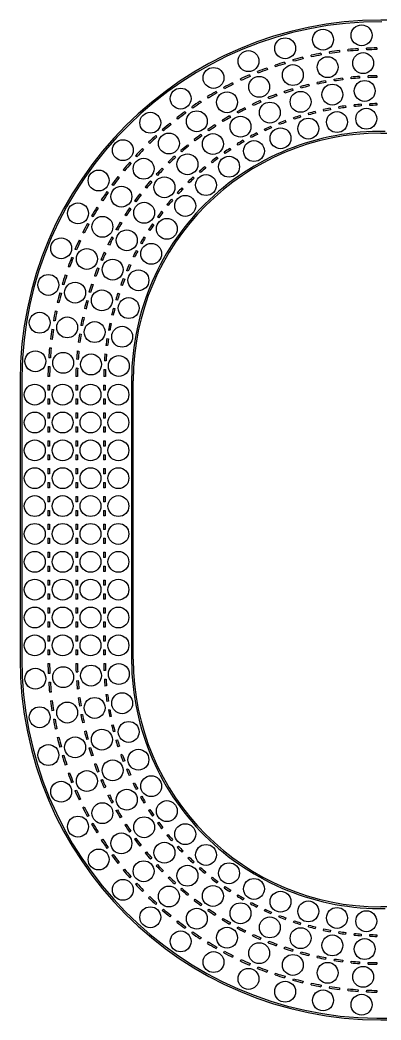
# Model space of a CAD drawing. Header units: inches. Extents: x 3.2 to 39.1, y 3.1 to 39.
# Drawn here: x 3.18 to 16.12, y 3.09 to 38.98 of the extents above; entities that cross this region are included whole.
import ezdxf

# ---------------------------------------------------------------- set-up
doc = ezdxf.new("R2010")
doc.units = ezdxf.units.IN
doc.header["$MEASUREMENT"] = 0

msp = doc.modelspace()

# ---------------------------------------------------------------- linework, layer by layer
at = {"color": 7, "linetype": 'Continuous', "lineweight": 25}
for p, q in [((26.124, 38.981), (16.124, 38.981)), ((13.63, 37.657), (13.616, 37.715)), ((13.97, 37.786), (13.98, 37.727)), ((14.285, 37.778), (14.275, 37.838)), ((14.632, 37.888), (14.639, 37.828)), ((14.947, 37.863), (14.94, 37.923)), ((15.299, 37.953), (15.302, 37.893)), ((15.612, 37.91), (15.609, 37.97)), ((15.969, 37.98), (15.969, 37.92)), ((12.344, 37.305), (12.324, 37.361)), ((12.667, 37.471), (12.684, 37.413)), ((12.982, 37.499), (12.965, 37.556)), ((13.314, 37.646), (13.328, 37.588)), ((11.409, 37.012), (11.432, 36.956)), ((11.718, 37.075), (11.695, 37.13)), ((12.032, 37.259), (12.051, 37.202)), ((15.668, 36.912), (15.665, 36.972)), ((15.969, 36.98), (15.969, 36.92)), ((10.801, 36.73), (10.827, 36.676)), ((11.106, 36.811), (11.08, 36.865)), ((13.537, 36.671), (13.55, 36.613)), ((13.852, 36.682), (13.839, 36.74)), ((14.137, 36.8), (14.147, 36.741)), ((14.453, 36.793), (14.443, 36.852)), ((14.744, 36.894), (14.751, 36.835)), ((15.059, 36.869), (15.052, 36.929)), ((15.355, 36.954), (15.358, 36.895)), ((10.209, 36.415), (10.238, 36.362)), ((10.51, 36.512), (10.481, 36.565)), ((12.362, 36.315), (12.382, 36.258)), ((12.674, 36.361), (12.655, 36.417)), ((12.944, 36.51), (12.961, 36.452)), ((13.259, 36.538), (13.242, 36.595)), ((9.637, 36.067), (9.668, 36.016)), ((9.931, 36.181), (9.899, 36.232)), ((11.54, 35.91), (11.514, 35.964)), ((11.791, 36.088), (11.814, 36.032)), ((12.101, 36.151), (12.078, 36.206)), ((14.856, 35.9), (14.863, 35.841)), ((15.171, 35.875), (15.164, 35.935)), ((15.411, 35.956), (15.415, 35.896)), ((15.724, 35.913), (15.721, 35.973)), ((15.969, 35.98), (15.969, 35.92)), ((9.084, 35.687), (9.119, 35.638)), ((9.372, 35.818), (9.337, 35.867)), ((10.693, 35.54), (10.722, 35.487)), ((10.993, 35.637), (10.964, 35.69)), ((11.235, 35.829), (11.261, 35.775)), ((13.221, 35.549), (13.238, 35.491)), ((13.536, 35.577), (13.519, 35.634)), ((13.759, 35.696), (13.773, 35.638)), ((14.075, 35.707), (14.061, 35.765)), ((14.305, 35.814), (14.315, 35.755)), ((14.62, 35.807), (14.61, 35.866)), ((8.554, 35.278), (8.591, 35.231)), ((8.834, 35.424), (8.796, 35.471)), ((10.169, 35.22), (10.201, 35.169)), ((10.463, 35.334), (10.431, 35.385)), ((12.484, 35.227), (12.461, 35.282)), ((12.692, 35.371), (12.712, 35.314)), ((13.005, 35.417), (12.985, 35.473)), ((8.048, 34.839), (8.088, 34.794)), ((8.319, 35), (8.279, 35.045)), ((9.663, 34.872), (9.698, 34.823)), ((9.95, 35.002), (9.916, 35.051)), ((11.668, 34.928), (11.695, 34.874)), ((11.974, 35.008), (11.948, 35.063)), ((12.174, 35.164), (12.197, 35.108)), ((16.124, 34.921), (26.124, 34.921)), ((7.828, 34.549), (7.786, 34.591)), ((9.178, 34.496), (9.215, 34.449)), ((9.457, 34.642), (9.42, 34.689)), ((10.995, 34.487), (10.963, 34.538)), ((11.177, 34.664), (11.206, 34.612)), ((11.477, 34.762), (11.448, 34.814)), ((7.364, 34.07), (7.319, 34.11)), ((7.567, 34.372), (7.609, 34.329)), ((8.985, 34.255), (8.945, 34.299)), ((10.529, 34.187), (10.494, 34.235)), ((10.701, 34.373), (10.733, 34.322)), ((7.113, 33.879), (7.157, 33.839)), ((8.535, 33.841), (8.493, 33.884)), ((8.714, 34.093), (8.754, 34.048)), ((10.081, 33.86), (10.043, 33.907)), ((10.242, 34.056), (10.276, 34.007)), ((6.927, 33.566), (6.88, 33.604)), ((8.11, 33.404), (8.065, 33.444)), ((8.274, 33.665), (8.316, 33.622)), ((9.652, 33.509), (9.612, 33.554)), ((9.801, 33.714), (9.839, 33.667)), ((6.519, 33.039), (6.47, 33.074)), ((6.687, 33.361), (6.734, 33.324)), ((7.858, 33.213), (7.903, 33.173)), ((9.243, 33.134), (9.2, 33.177)), ((9.38, 33.347), (9.42, 33.302)), ((6.291, 32.821), (6.34, 32.786)), ((7.469, 32.738), (7.516, 32.7)), ((7.709, 32.943), (7.662, 32.98)), ((8.855, 32.737), (8.811, 32.777)), ((8.981, 32.958), (9.023, 32.915)), ((6.142, 32.489), (6.091, 32.521)), ((7.335, 32.46), (7.286, 32.495)), ((8.491, 32.319), (8.444, 32.357)), ((8.604, 32.546), (8.649, 32.506)), ((5.795, 31.919), (5.743, 31.948)), ((5.926, 32.259), (5.977, 32.227)), ((6.988, 31.957), (6.938, 31.989)), ((7.107, 32.242), (7.156, 32.207)), ((8.251, 32.114), (8.298, 32.077)), ((5.593, 31.677), (5.645, 31.648)), ((6.773, 31.727), (6.823, 31.695)), ((7.922, 31.663), (7.971, 31.629)), ((8.151, 31.881), (8.102, 31.916)), ((5.482, 31.331), (5.428, 31.357)), ((6.671, 31.436), (6.618, 31.465)), ((7.835, 31.425), (7.784, 31.457)), ((5.293, 31.078), (5.347, 31.052)), ((6.383, 30.897), (6.329, 30.923)), ((6.468, 31.193), (6.521, 31.164)), ((7.546, 30.952), (7.493, 30.981)), ((7.619, 31.195), (7.67, 31.163)), ((5.201, 30.726), (5.146, 30.749)), ((6.194, 30.644), (6.248, 30.618)), ((7.344, 30.71), (7.396, 30.681)), ((5.027, 30.463), (5.083, 30.44)), ((6.125, 30.343), (6.07, 30.366)), ((7.095, 30.21), (7.149, 30.184)), ((7.284, 30.463), (7.23, 30.489)), ((4.796, 29.833), (4.853, 29.814)), ((4.955, 30.106), (4.899, 30.126)), ((5.899, 29.776), (5.843, 29.796)), ((5.951, 30.08), (6.007, 30.057)), ((7.049, 29.961), (6.994, 29.984)), ((4.745, 29.474), (4.687, 29.49)), ((5.74, 29.503), (5.797, 29.483)), ((6.843, 29.446), (6.787, 29.465)), ((6.875, 29.697), (6.931, 29.674)), ((4.601, 29.192), (4.659, 29.176)), ((5.706, 29.197), (5.648, 29.213)), ((6.684, 29.173), (6.741, 29.153)), ((4.57, 28.83), (4.511, 28.844)), ((5.562, 28.915), (5.62, 28.899)), ((6.667, 28.92), (6.609, 28.937)), ((4.442, 28.541), (4.501, 28.528)), ((5.545, 28.608), (5.486, 28.621)), ((6.52, 28.385), (6.461, 28.398)), ((6.523, 28.639), (6.581, 28.622)), ((4.431, 28.178), (4.372, 28.188)), ((5.417, 28.01), (5.358, 28.02)), ((5.417, 28.319), (5.476, 28.305)), ((6.392, 28.096), (6.451, 28.083)), ((4.32, 27.882), (4.379, 27.872)), ((5.306, 27.715), (5.365, 27.705)), ((6.403, 27.843), (6.344, 27.853)), ((4.329, 27.519), (4.27, 27.526)), ((5.323, 27.407), (5.264, 27.414)), ((6.317, 27.295), (6.257, 27.302)), ((6.292, 27.547), (6.351, 27.537)), ((4.235, 27.218), (4.295, 27.211)), ((5.229, 27.106), (5.288, 27.099)), ((6.223, 26.994), (6.282, 26.987)), ((4.265, 26.855), (4.205, 26.859)), ((5.263, 26.799), (5.203, 26.803)), ((6.262, 26.743), (6.202, 26.747)), ((4.187, 26.549), (4.247, 26.546)), ((5.186, 26.493), (5.246, 26.49)), ((6.184, 26.437), (6.244, 26.434)), ((3.176, 26.034), (3.176, 16.034)), ((3.237, 26.189), (3.236, 26.189)), ((3.236, 26.189), (3.236, 16.064)), ((4.176, 25.879), (4.236, 25.879)), ((4.176, 25.879), (4.176, 25.689)), ((4.237, 26.189), (4.177, 26.189)), ((4.236, 25.879), (4.236, 25.689)), ((5.176, 25.879), (5.236, 25.879)), ((5.176, 25.879), (5.176, 25.689)), ((5.237, 26.189), (5.177, 26.189)), ((5.236, 25.879), (5.236, 25.689)), ((6.176, 25.879), (6.236, 25.879)), ((6.176, 25.879), (6.176, 25.689)), ((6.237, 26.189), (6.177, 26.189)), ((6.236, 25.879), (6.236, 25.689)), ((7.176, 25.879), (7.176, 16.189)), ((7.176, 25.879), (7.178, 25.879)), ((7.236, 16.034), (7.236, 26.034)), ((4.236, 25.689), (4.176, 25.689)), ((5.236, 25.689), (5.176, 25.689)), ((6.236, 25.689), (6.176, 25.689)), ((4.176, 25.379), (4.176, 25.189)), ((4.176, 25.379), (4.236, 25.379)), ((4.236, 25.189), (4.176, 25.189)), ((4.236, 25.379), (4.236, 25.189)), ((5.176, 25.379), (5.176, 25.189)), ((5.176, 25.379), (5.236, 25.379)), ((5.236, 25.189), (5.176, 25.189)), ((5.236, 25.379), (5.236, 25.189)), ((6.176, 25.379), (6.176, 25.189)), ((6.176, 25.379), (6.236, 25.379)), ((6.236, 25.189), (6.176, 25.189)), ((6.236, 25.379), (6.236, 25.189)), ((4.176, 24.879), (4.236, 24.879)), ((4.176, 24.879), (4.176, 24.689)), ((4.236, 24.879), (4.236, 24.689)), ((5.176, 24.879), (5.236, 24.879)), ((5.176, 24.879), (5.176, 24.689)), ((5.236, 24.879), (5.236, 24.689)), ((6.176, 24.879), (6.236, 24.879)), ((6.176, 24.879), (6.176, 24.689)), ((6.236, 24.879), (6.236, 24.689)), ((4.236, 24.689), (4.176, 24.689)), ((5.236, 24.689), (5.176, 24.689)), ((6.236, 24.689), (6.176, 24.689)), ((4.176, 24.379), (4.236, 24.379)), ((4.176, 24.379), (4.176, 24.189)), ((4.236, 24.189), (4.176, 24.189)), ((4.236, 24.379), (4.236, 24.189)), ((5.176, 24.379), (5.176, 24.189)), ((5.176, 24.379), (5.236, 24.379)), ((5.236, 24.189), (5.176, 24.189)), ((5.236, 24.379), (5.236, 24.189)), ((6.176, 24.379), (6.176, 24.189)), ((6.176, 24.379), (6.236, 24.379)), ((6.236, 24.189), (6.176, 24.189)), ((6.236, 24.379), (6.236, 24.189)), ((4.176, 23.879), (4.236, 23.879)), ((4.176, 23.879), (4.176, 23.689)), ((4.236, 23.879), (4.236, 23.689)), ((5.176, 23.879), (5.236, 23.879)), ((5.176, 23.879), (5.176, 23.689)), ((5.236, 23.879), (5.236, 23.689)), ((6.176, 23.879), (6.176, 23.689)), ((6.176, 23.879), (6.236, 23.879)), ((6.236, 23.879), (6.236, 23.689)), ((4.236, 23.689), (4.176, 23.689)), ((4.176, 23.379), (4.236, 23.379)), ((4.176, 23.379), (4.176, 23.189)), ((4.236, 23.379), (4.236, 23.189)), ((5.236, 23.689), (5.176, 23.689)), ((5.176, 23.379), (5.176, 23.189)), ((5.176, 23.379), (5.236, 23.379)), ((5.236, 23.379), (5.236, 23.189)), ((6.236, 23.689), (6.176, 23.689)), ((6.176, 23.379), (6.176, 23.189)), ((6.176, 23.379), (6.236, 23.379)), ((6.236, 23.379), (6.236, 23.189)), ((4.236, 23.189), (4.176, 23.189)), ((5.236, 23.189), (5.176, 23.189)), ((6.236, 23.189), (6.176, 23.189)), ((4.176, 22.879), (4.236, 22.879)), ((4.176, 22.879), (4.176, 22.689)), ((4.236, 22.689), (4.176, 22.689)), ((4.236, 22.879), (4.236, 22.689)), ((5.176, 22.879), (5.236, 22.879)), ((5.176, 22.879), (5.176, 22.689)), ((5.236, 22.689), (5.176, 22.689)), ((5.236, 22.879), (5.236, 22.689)), ((6.176, 22.879), (6.236, 22.879)), ((6.176, 22.879), (6.176, 22.689)), ((6.236, 22.689), (6.176, 22.689)), ((6.236, 22.879), (6.236, 22.689)), ((4.176, 22.379), (4.236, 22.379)), ((4.176, 22.379), (4.176, 22.189)), ((4.236, 22.379), (4.236, 22.189)), ((5.176, 22.379), (5.236, 22.379)), ((5.176, 22.379), (5.176, 22.189)), ((5.236, 22.379), (5.236, 22.189)), ((6.176, 22.379), (6.176, 22.189)), ((6.176, 22.379), (6.236, 22.379)), ((6.236, 22.379), (6.236, 22.189)), ((4.236, 22.189), (4.176, 22.189)), ((5.236, 22.189), (5.176, 22.189)), ((6.236, 22.189), (6.176, 22.189)), ((4.176, 21.879), (4.236, 21.879)), ((4.176, 21.879), (4.176, 21.689)), ((4.236, 21.689), (4.176, 21.689)), ((4.236, 21.879), (4.236, 21.689)), ((5.176, 21.879), (5.236, 21.879)), ((5.176, 21.879), (5.176, 21.689)), ((5.236, 21.689), (5.176, 21.689)), ((5.236, 21.879), (5.236, 21.689)), ((6.176, 21.879), (6.236, 21.879)), ((6.176, 21.879), (6.176, 21.689)), ((6.236, 21.689), (6.176, 21.689)), ((6.236, 21.879), (6.236, 21.689)), ((4.176, 21.379), (4.236, 21.379)), ((4.176, 21.379), (4.176, 21.189)), ((4.236, 21.189), (4.176, 21.189)), ((4.236, 21.379), (4.236, 21.189)), ((5.176, 21.379), (5.176, 21.189)), ((5.176, 21.379), (5.236, 21.379)), ((5.236, 21.189), (5.176, 21.189)), ((5.236, 21.379), (5.236, 21.189)), ((6.176, 21.379), (6.176, 21.189)), ((6.176, 21.379), (6.236, 21.379)), ((6.236, 21.189), (6.176, 21.189)), ((6.236, 21.379), (6.236, 21.189)), ((4.176, 20.879), (4.236, 20.879)), ((4.176, 20.879), (4.176, 20.689)), ((4.236, 20.879), (4.236, 20.689)), ((5.176, 20.879), (5.236, 20.879)), ((5.176, 20.879), (5.176, 20.689)), ((5.236, 20.879), (5.236, 20.689)), ((6.176, 20.879), (6.236, 20.879)), ((6.176, 20.879), (6.176, 20.689)), ((6.236, 20.879), (6.236, 20.689)), ((4.236, 20.689), (4.176, 20.689)), ((5.236, 20.689), (5.176, 20.689)), ((6.236, 20.689), (6.176, 20.689)), ((4.176, 20.379), (4.176, 20.189)), ((4.176, 20.379), (4.236, 20.379)), ((4.236, 20.189), (4.176, 20.189)), ((4.236, 20.379), (4.236, 20.189)), ((5.176, 20.379), (5.176, 20.189)), ((5.176, 20.379), (5.236, 20.379)), ((5.236, 20.189), (5.176, 20.189)), ((5.236, 20.379), (5.236, 20.189)), ((6.176, 20.379), (6.236, 20.379)), ((6.176, 20.379), (6.176, 20.189)), ((6.236, 20.189), (6.176, 20.189)), ((6.236, 20.379), (6.236, 20.189)), ((4.176, 19.879), (4.176, 19.689)), ((4.176, 19.879), (4.236, 19.879)), ((4.236, 19.879), (4.236, 19.689)), ((5.176, 19.879), (5.236, 19.879)), ((5.176, 19.879), (5.176, 19.689)), ((5.236, 19.879), (5.236, 19.689)), ((6.176, 19.879), (6.176, 19.689)), ((6.176, 19.879), (6.236, 19.879)), ((6.236, 19.879), (6.236, 19.689)), ((4.236, 19.689), (4.176, 19.689)), ((5.236, 19.689), (5.176, 19.689)), ((6.236, 19.689), (6.176, 19.689)), ((4.176, 19.379), (4.236, 19.379)), ((4.176, 19.379), (4.176, 19.189)), ((4.236, 19.189), (4.176, 19.189)), ((4.236, 19.379), (4.236, 19.189)), ((5.176, 19.379), (5.176, 19.189)), ((5.176, 19.379), (5.236, 19.379)), ((5.236, 19.189), (5.176, 19.189)), ((5.236, 19.379), (5.236, 19.189)), ((6.176, 19.379), (6.176, 19.189)), ((6.176, 19.379), (6.236, 19.379)), ((6.236, 19.189), (6.176, 19.189)), ((6.236, 19.379), (6.236, 19.189)), ((4.176, 18.879), (4.236, 18.879)), ((4.176, 18.879), (4.176, 18.689)), ((4.236, 18.689), (4.176, 18.689)), ((4.236, 18.879), (4.236, 18.689)), ((5.176, 18.879), (5.236, 18.879)), ((5.176, 18.879), (5.176, 18.689)), ((5.236, 18.689), (5.176, 18.689)), ((5.236, 18.879), (5.236, 18.689)), ((6.176, 18.879), (6.236, 18.879)), ((6.176, 18.879), (6.176, 18.689)), ((6.236, 18.689), (6.176, 18.689)), ((6.236, 18.879), (6.236, 18.689)), ((4.176, 18.379), (4.176, 18.189)), ((4.176, 18.379), (4.236, 18.379)), ((4.236, 18.379), (4.236, 18.189)), ((5.176, 18.379), (5.176, 18.189)), ((5.176, 18.379), (5.236, 18.379)), ((5.236, 18.379), (5.236, 18.189)), ((6.176, 18.379), (6.176, 18.189)), ((6.176, 18.379), (6.236, 18.379)), ((6.236, 18.379), (6.236, 18.189)), ((4.236, 18.189), (4.176, 18.189)), ((5.236, 18.189), (5.176, 18.189)), ((6.236, 18.189), (6.176, 18.189)), ((4.176, 17.879), (4.176, 17.689)), ((4.176, 17.879), (4.236, 17.879)), ((4.236, 17.689), (4.176, 17.689)), ((4.236, 17.879), (4.236, 17.689)), ((5.176, 17.879), (5.236, 17.879)), ((5.176, 17.879), (5.176, 17.689)), ((5.236, 17.689), (5.176, 17.689)), ((5.236, 17.879), (5.236, 17.689)), ((6.176, 17.879), (6.176, 17.689)), ((6.176, 17.879), (6.236, 17.879)), ((6.236, 17.689), (6.176, 17.689)), ((6.236, 17.879), (6.236, 17.689)), ((4.176, 17.379), (4.176, 17.189)), ((4.176, 17.379), (4.236, 17.379)), ((4.236, 17.379), (4.236, 17.189)), ((5.176, 17.379), (5.176, 17.189)), ((5.176, 17.379), (5.236, 17.379)), ((5.236, 17.379), (5.236, 17.189)), ((6.176, 17.379), (6.176, 17.189)), ((6.176, 17.379), (6.236, 17.379)), ((6.236, 17.379), (6.236, 17.189)), ((4.236, 17.189), (4.176, 17.189)), ((4.176, 16.879), (4.236, 16.879)), ((4.176, 16.879), (4.176, 16.689)), ((4.236, 16.879), (4.236, 16.689)), ((5.236, 17.189), (5.176, 17.189)), ((5.176, 16.879), (5.236, 16.879)), ((5.176, 16.879), (5.176, 16.689)), ((5.236, 16.879), (5.236, 16.689)), ((6.236, 17.189), (6.176, 17.189)), ((6.176, 16.879), (6.236, 16.879)), ((6.176, 16.879), (6.176, 16.689)), ((6.236, 16.879), (6.236, 16.689)), ((4.236, 16.689), (4.176, 16.689)), ((5.236, 16.689), (5.176, 16.689)), ((6.236, 16.689), (6.176, 16.689)), ((4.176, 16.379), (4.236, 16.379)), ((4.176, 16.379), (4.176, 16.189)), ((4.236, 16.189), (4.176, 16.189)), ((4.236, 16.379), (4.236, 16.189)), ((5.176, 16.379), (5.236, 16.379)), ((5.176, 16.379), (5.176, 16.189)), ((5.236, 16.189), (5.176, 16.189)), ((5.236, 16.379), (5.236, 16.189)), ((6.176, 16.379), (6.236, 16.379)), ((6.176, 16.379), (6.176, 16.189)), ((6.236, 16.189), (6.176, 16.189)), ((6.236, 16.379), (6.236, 16.189)), ((7.178, 16.189), (7.176, 16.189)), ((3.236, 16.064), (3.236, 16.064)), ((4.177, 15.879), (4.237, 15.879)), ((5.177, 15.879), (5.237, 15.879)), ((6.177, 15.879), (6.237, 15.879)), ((4.247, 15.522), (4.187, 15.519)), ((5.246, 15.578), (5.186, 15.575)), ((6.244, 15.635), (6.184, 15.631)), ((4.205, 15.21), (4.265, 15.213)), ((5.203, 15.266), (5.263, 15.269)), ((6.202, 15.322), (6.262, 15.325)), ((6.282, 15.081), (6.223, 15.075)), ((4.295, 14.857), (4.235, 14.851)), ((5.288, 14.969), (5.229, 14.963)), ((6.257, 14.766), (6.317, 14.773)), ((4.27, 14.543), (4.329, 14.549)), ((5.264, 14.655), (5.323, 14.661)), ((5.365, 14.363), (5.306, 14.353)), ((6.351, 14.531), (6.292, 14.521)), ((4.379, 14.196), (4.32, 14.186)), ((5.358, 14.048), (5.417, 14.058)), ((6.344, 14.215), (6.403, 14.225)), ((4.372, 13.88), (4.431, 13.89)), ((5.476, 13.763), (5.417, 13.749)), ((6.451, 13.985), (6.392, 13.972)), ((6.461, 13.67), (6.52, 13.683)), ((4.501, 13.54), (4.442, 13.527)), ((5.486, 13.447), (5.545, 13.461)), ((6.581, 13.446), (6.523, 13.43)), ((4.511, 13.225), (4.57, 13.238)), ((5.62, 13.169), (5.562, 13.153)), ((6.609, 13.132), (6.667, 13.148)), ((4.659, 12.892), (4.601, 12.876)), ((4.687, 12.578), (4.745, 12.595)), ((5.648, 12.855), (5.706, 12.871)), ((5.797, 12.585), (5.74, 12.565)), ((6.741, 12.915), (6.684, 12.895)), ((6.787, 12.603), (6.843, 12.623)), ((4.853, 12.255), (4.796, 12.235)), ((5.843, 12.272), (5.899, 12.292)), ((6.931, 12.394), (6.875, 12.371)), ((4.899, 11.942), (4.955, 11.962)), ((6.007, 12.011), (5.951, 11.988)), ((6.994, 12.085), (7.049, 12.108)), ((7.149, 11.884), (7.095, 11.858)), ((5.083, 11.629), (5.027, 11.606)), ((6.07, 11.702), (6.125, 11.725)), ((7.23, 11.579), (7.284, 11.605)), ((5.146, 11.319), (5.201, 11.342)), ((6.248, 11.45), (6.194, 11.424)), ((6.329, 11.145), (6.383, 11.171)), ((7.396, 11.388), (7.344, 11.359)), ((5.347, 11.016), (5.293, 10.99)), ((6.521, 10.904), (6.468, 10.875)), ((7.493, 11.087), (7.546, 11.116)), ((7.67, 10.906), (7.619, 10.874)), ((5.428, 10.711), (5.482, 10.737)), ((5.645, 10.42), (5.593, 10.391)), ((6.618, 10.604), (6.671, 10.633)), ((7.784, 10.611), (7.835, 10.643)), ((7.971, 10.44), (7.922, 10.405)), ((5.743, 10.12), (5.795, 10.149)), ((6.823, 10.374), (6.773, 10.342)), ((6.938, 10.079), (6.988, 10.111)), ((8.102, 10.152), (8.151, 10.187)), ((5.977, 9.841), (5.926, 9.81)), ((7.156, 9.861), (7.107, 9.826)), ((8.298, 9.991), (8.251, 9.954)), ((8.444, 9.712), (8.491, 9.749)), ((6.091, 9.547), (6.142, 9.579)), ((7.286, 9.573), (7.335, 9.608)), ((7.516, 9.368), (7.469, 9.33)), ((8.649, 9.562), (8.604, 9.522)), ((6.34, 9.282), (6.291, 9.248)), ((6.47, 8.995), (6.519, 9.029)), ((7.662, 9.088), (7.709, 9.125)), ((8.811, 9.291), (8.855, 9.331)), ((9.023, 9.153), (8.981, 9.111)), ((6.734, 8.744), (6.687, 8.707)), ((7.903, 8.896), (7.858, 8.856)), ((8.065, 8.625), (8.11, 8.665)), ((9.2, 8.892), (9.243, 8.934)), ((9.42, 8.766), (9.38, 8.721)), ((6.88, 8.465), (6.927, 8.502)), ((8.316, 8.446), (8.274, 8.404)), ((9.612, 8.515), (9.652, 8.559)), ((9.839, 8.401), (9.801, 8.355)), ((7.157, 8.229), (7.113, 8.189)), ((7.319, 7.958), (7.364, 7.998)), ((8.493, 8.184), (8.535, 8.227)), ((8.754, 8.02), (8.714, 7.975)), ((10.043, 8.161), (10.081, 8.208)), ((10.276, 8.061), (10.242, 8.012)), ((7.609, 7.739), (7.567, 7.696)), ((8.945, 7.769), (8.985, 7.814)), ((9.215, 7.62), (9.178, 7.573)), ((10.494, 7.833), (10.529, 7.882)), ((10.733, 7.746), (10.701, 7.695)), ((10.963, 7.53), (10.995, 7.581)), ((7.786, 7.477), (7.828, 7.52)), ((8.088, 7.274), (8.048, 7.23)), ((9.42, 7.379), (9.457, 7.426)), ((9.698, 7.245), (9.663, 7.196)), ((11.206, 7.457), (11.177, 7.404)), ((11.448, 7.254), (11.477, 7.307)), ((11.695, 7.194), (11.668, 7.14)), ((8.279, 7.023), (8.319, 7.068)), ((8.591, 6.838), (8.554, 6.791)), ((9.916, 7.017), (9.95, 7.066)), ((10.201, 6.899), (10.169, 6.848)), ((11.948, 7.006), (11.974, 7.06)), ((12.197, 6.96), (12.174, 6.904)), ((12.461, 6.786), (12.484, 6.841)), ((26.124, 7.147), (16.124, 7.147)), ((8.796, 6.597), (8.834, 6.644)), ((10.431, 6.683), (10.463, 6.734)), ((10.722, 6.581), (10.693, 6.529)), ((12.712, 6.754), (12.692, 6.697)), ((12.985, 6.595), (13.005, 6.652)), ((13.238, 6.577), (13.221, 6.52)), ((13.519, 6.434), (13.536, 6.491)), ((9.119, 6.43), (9.084, 6.381)), ((9.337, 6.201), (9.372, 6.25)), ((10.964, 6.379), (10.993, 6.431)), ((11.261, 6.293), (11.235, 6.239)), ((11.514, 6.105), (11.54, 6.159)), ((13.773, 6.43), (13.759, 6.372)), ((14.061, 6.303), (14.075, 6.361)), ((14.315, 6.314), (14.305, 6.254)), ((14.61, 6.203), (14.62, 6.262)), ((14.863, 6.227), (14.856, 6.168)), ((15.164, 6.133), (15.171, 6.193)), ((15.415, 6.172), (15.411, 6.112)), ((15.721, 6.095), (15.724, 6.155)), ((15.969, 6.148), (15.969, 6.088)), ((9.668, 6.052), (9.637, 6.001)), ((9.899, 5.836), (9.931, 5.887)), ((11.814, 6.036), (11.791, 5.98)), ((12.078, 5.862), (12.101, 5.917)), ((12.382, 5.81), (12.362, 5.753)), ((10.238, 5.706), (10.209, 5.653)), ((10.481, 5.503), (10.51, 5.556)), ((10.827, 5.392), (10.801, 5.338)), ((12.655, 5.651), (12.674, 5.708)), ((12.961, 5.616), (12.944, 5.559)), ((13.242, 5.473), (13.259, 5.53)), ((13.55, 5.455), (13.537, 5.397)), ((13.839, 5.328), (13.852, 5.386)), ((11.08, 5.204), (11.106, 5.258)), ((11.432, 5.112), (11.409, 5.056)), ((14.147, 5.328), (14.137, 5.268)), ((14.443, 5.217), (14.453, 5.276)), ((14.751, 5.234), (14.744, 5.174)), ((15.052, 5.139), (15.059, 5.199)), ((15.358, 5.174), (15.355, 5.114)), ((15.665, 5.096), (15.668, 5.156)), ((15.969, 5.148), (15.969, 5.088)), ((11.695, 4.938), (11.718, 4.993)), ((12.051, 4.866), (12.032, 4.809)), ((12.324, 4.707), (12.344, 4.764)), ((12.684, 4.655), (12.667, 4.598)), ((12.965, 4.512), (12.982, 4.569)), ((13.328, 4.48), (13.314, 4.422)), ((13.616, 4.353), (13.63, 4.411)), ((13.98, 4.342), (13.97, 4.283)), ((14.275, 4.231), (14.285, 4.29)), ((14.639, 4.24), (14.632, 4.18)), ((14.94, 4.146), (14.947, 4.205)), ((15.302, 4.175), (15.299, 4.115)), ((15.609, 4.098), (15.612, 4.158)), ((15.969, 4.148), (15.969, 4.088)), ((15.969, 3.148), (15.969, 3.147)), ((15.969, 3.147), (26.094, 3.147)), ((16.124, 3.087), (26.124, 3.087))]:
    msp.add_line(p, q, dxfattribs=at)
for centre in [(15.427, 38.432), (14.044, 38.276), (12.686, 37.966), (11.372, 37.506), (15.483, 37.434), (12.963, 37.005), (14.211, 37.29), (10.117, 36.902), (11.754, 36.582), (14.379, 36.304), (15.539, 36.435), (8.938, 36.161), (10.601, 36.027), (13.24, 36.044), (12.137, 35.658), (7.849, 35.293), (9.517, 35.346), (14.546, 35.318), (15.596, 35.437), (11.085, 35.152), (13.517, 35.083), (8.516, 34.547), (10.095, 34.53), (12.52, 34.735), (6.865, 34.308), (11.568, 34.276), (9.182, 33.802), (7.61, 33.642), (10.674, 33.715), (5.996, 33.22), (9.848, 33.056), (8.356, 32.976), (6.812, 32.641), (9.102, 32.309), (5.256, 32.041), (7.628, 32.062), (6.131, 31.557), (8.443, 31.484), (7.006, 31.073), (4.651, 30.786), (7.881, 30.589), (5.575, 30.403), (6.499, 30.021), (4.192, 29.472), (7.423, 29.638), (5.152, 29.195), (6.113, 28.918), (7.074, 28.641), (3.882, 28.114), (4.868, 27.947), (5.853, 27.779), (6.839, 27.612), (3.726, 26.73), (4.724, 26.674), (5.723, 26.618), (6.721, 26.562), (3.706, 25.534), (4.706, 25.534), (5.706, 25.534), (6.706, 25.534), (3.706, 24.534), (4.706, 24.534), (5.706, 24.534), (6.706, 24.534), (3.706, 23.534), (4.706, 23.534), (5.706, 23.534), (6.706, 23.534), (3.706, 22.534), (4.706, 22.534), (5.706, 22.534), (6.706, 22.534), (3.706, 21.534), (4.706, 21.534), (5.706, 21.534), (6.706, 21.534), (3.706, 20.534), (4.706, 20.534), (5.706, 20.534), (6.706, 20.534), (3.706, 19.534), (4.706, 19.534), (5.706, 19.534), (6.706, 19.534), (3.706, 18.534), (4.706, 18.534), (5.706, 18.534), (6.706, 18.534), (3.706, 17.534), (4.706, 17.534), (5.706, 17.534), (6.706, 17.534), (3.706, 16.534), (4.706, 16.534), (5.706, 16.534), (6.706, 16.534), (5.723, 15.45), (6.721, 15.506), (3.726, 15.338), (4.724, 15.394), (6.839, 14.457), (4.868, 14.122), (5.853, 14.289), (3.882, 13.954), (7.074, 13.427), (6.113, 13.15), (4.192, 12.597), (5.152, 12.873), (7.423, 12.43), (6.499, 12.048), (5.575, 11.665), (7.881, 11.479), (4.651, 11.282), (7.006, 10.995), (6.131, 10.511), (8.443, 10.585), (5.256, 10.028), (7.628, 10.006), (9.102, 9.759), (6.812, 9.427), (8.356, 9.093), (9.848, 9.012), (5.996, 8.849), (7.61, 8.426), (9.182, 8.266), (10.674, 8.354), (6.865, 7.76), (10.095, 7.538), (11.568, 7.792), (8.516, 7.521), (12.52, 7.334), (11.085, 6.917), (13.517, 6.985), (7.849, 6.775), (9.517, 6.723), (14.546, 6.75), (15.596, 6.632), (12.137, 6.41), (8.938, 5.907), (10.601, 6.041), (13.24, 6.024), (14.379, 5.764), (11.754, 5.486), (15.539, 5.633), (10.117, 5.166), (12.963, 5.063), (14.211, 4.778), (11.372, 4.562), (15.483, 4.635), (12.686, 4.102), (14.044, 3.792), (15.427, 3.636)]:
    msp.add_circle(centre, 0.375, dxfattribs=at)
for centre, radius, start, end in [((16.124, 26.034), 12.947, 90, 180), ((16.124, 26.034), 12.887, 89.8666, 179.3109), ((16.124, 26.034), 11.947, 100.3862, 102.1138), ((16.124, 26.034), 11.887, 100.39, 102.11), ((16.124, 26.034), 11.947, 97.1719, 98.8995), ((16.124, 26.034), 11.887, 97.1757, 98.8958), ((16.124, 26.034), 11.947, 93.9576, 95.6852), ((16.124, 26.034), 11.887, 93.9614, 95.6815), ((16.124, 26.034), 11.947, 90.7434, 92.4709), ((16.124, 26.034), 11.887, 90.7471, 92.4672), ((16.124, 26.034), 11.947, 106.8148, 108.5424), ((16.124, 26.034), 11.887, 106.8185, 108.5386), ((16.124, 26.034), 11.947, 103.6005, 105.3281), ((16.124, 26.034), 11.887, 103.6042, 105.3243), ((16.124, 26.034), 11.947, 113.2434, 114.9709), ((16.124, 26.034), 11.947, 110.0291, 111.7566), ((16.124, 26.034), 11.887, 110.0328, 111.7529), ((16.124, 26.034), 10.947, 90.8113, 92.403), ((16.124, 26.034), 11.947, 116.4576, 118.1852), ((16.124, 26.034), 11.887, 116.4614, 118.1815), ((16.124, 26.034), 11.887, 113.2471, 114.9672), ((16.124, 26.034), 10.947, 103.6684, 105.2602), ((16.124, 26.034), 10.887, 103.6729, 105.2557), ((16.124, 26.034), 10.947, 100.4541, 102.0459), ((16.124, 26.034), 10.887, 100.4586, 102.0414), ((16.124, 26.034), 10.947, 97.2398, 98.8316), ((16.124, 26.034), 10.887, 97.2443, 98.8271), ((16.124, 26.034), 10.947, 94.0255, 95.6173), ((16.124, 26.034), 10.887, 94.03, 95.6128), ((16.124, 26.034), 10.887, 90.8157, 92.3986), ((16.124, 26.034), 11.947, 119.6719, 121.3995), ((16.124, 26.034), 11.887, 119.6757, 121.3958), ((16.124, 26.034), 10.947, 110.097, 111.6887), ((16.124, 26.034), 10.887, 110.1014, 111.6843), ((16.124, 26.034), 10.947, 106.8827, 108.4745), ((16.124, 26.034), 10.887, 106.8872, 108.47), ((16.124, 26.034), 11.947, 122.8862, 124.6138), ((16.124, 26.034), 11.887, 122.89, 124.61), ((16.124, 26.034), 10.947, 113.3113, 114.903), ((16.124, 26.034), 10.887, 113.3157, 114.8986), ((16.124, 26.034), 9.947, 97.3214, 98.75), ((16.124, 26.034), 9.947, 94.1071, 95.5358), ((16.124, 26.034), 9.887, 94.1125, 95.5303), ((16.124, 26.034), 9.947, 90.8928, 92.3215), ((16.124, 26.034), 9.887, 90.8982, 92.316), ((16.124, 26.034), 11.947, 126.1005, 127.8281), ((16.124, 26.034), 11.887, 126.1042, 127.8243), ((16.124, 26.034), 10.947, 119.7398, 121.3316), ((16.124, 26.034), 10.947, 116.5255, 118.1173), ((16.124, 26.034), 10.887, 116.53, 118.1128), ((16.124, 26.034), 9.947, 106.9642, 108.3929), ((16.124, 26.034), 9.947, 103.75, 105.1786), ((16.124, 26.034), 9.887, 103.7554, 105.1732), ((16.124, 26.034), 9.947, 100.5357, 101.9643), ((16.124, 26.034), 9.887, 100.5411, 101.9589), ((16.124, 26.034), 9.887, 97.3268, 98.7446), ((16.124, 26.034), 11.947, 129.3148, 131.0424), ((16.124, 26.034), 11.887, 129.3185, 131.0386), ((16.124, 26.034), 10.947, 122.9541, 124.5459), ((16.124, 26.034), 10.887, 119.7443, 121.3271), ((16.124, 26.034), 9.947, 110.1785, 111.6072), ((16.124, 26.034), 9.887, 110.184, 111.6018), ((16.124, 26.034), 9.887, 106.9697, 108.3875), ((16.124, 26.034), 8.947, 89.0074, 180.9926), ((16.124, 26.034), 8.887, 90, 180), ((16.124, 26.034), 11.947, 132.5291, 134.2566), ((16.124, 26.034), 10.947, 126.1684, 127.7602), ((16.124, 26.034), 10.887, 126.1729, 127.7557), ((16.124, 26.034), 10.887, 122.9586, 124.5414), ((16.124, 26.034), 9.947, 116.6071, 118.0358), ((16.124, 26.034), 9.887, 116.6125, 118.0303), ((16.124, 26.034), 9.947, 113.3928, 114.8215), ((16.124, 26.034), 9.887, 113.3982, 114.816), ((16.124, 26.034), 11.887, 132.5328, 134.2529), ((16.124, 26.034), 10.947, 129.3827, 130.9745), ((16.124, 26.034), 9.947, 119.8214, 121.25), ((16.124, 26.034), 9.887, 119.8268, 121.2446), ((16.124, 26.034), 11.947, 135.7434, 137.4709), ((16.124, 26.034), 11.887, 135.7471, 137.4672), ((16.124, 26.034), 10.887, 129.3872, 130.97), ((16.124, 26.034), 9.947, 123.0357, 124.4643), ((16.124, 26.034), 9.887, 123.0411, 124.4589), ((16.124, 26.034), 11.947, 138.9576, 140.6852), ((16.124, 26.034), 11.887, 138.9614, 140.6815), ((16.124, 26.034), 10.947, 132.597, 134.1887), ((16.124, 26.034), 10.887, 132.6014, 134.1843), ((16.124, 26.034), 9.947, 126.25, 127.6786), ((16.124, 26.034), 9.887, 126.2554, 127.6732), ((16.124, 26.034), 10.947, 135.8113, 137.403), ((16.124, 26.034), 10.887, 135.8157, 137.3986), ((16.124, 26.034), 9.947, 129.4642, 130.8929), ((16.124, 26.034), 9.887, 129.4697, 130.8875), ((16.124, 26.034), 11.947, 142.1719, 143.8995), ((16.124, 26.034), 11.887, 142.1757, 143.8958), ((16.124, 26.034), 10.947, 139.0255, 140.6173), ((16.124, 26.034), 10.887, 139.03, 140.6128), ((16.124, 26.034), 9.947, 132.6785, 134.1072), ((16.124, 26.034), 9.887, 132.684, 134.1018), ((16.124, 26.034), 11.947, 145.3862, 147.1138), ((16.124, 26.034), 11.887, 145.39, 147.11), ((16.124, 26.034), 10.947, 142.2398, 143.8316), ((16.124, 26.034), 10.887, 142.2443, 143.8271), ((16.124, 26.034), 9.947, 135.8928, 137.3215), ((16.124, 26.034), 9.887, 135.8982, 137.316), ((16.124, 26.034), 9.947, 139.1071, 140.5358), ((16.124, 26.034), 9.887, 139.1125, 140.5303), ((16.124, 26.034), 11.947, 148.6005, 150.3281), ((16.124, 26.034), 11.887, 148.6042, 150.3243), ((16.124, 26.034), 10.947, 145.4541, 147.0459), ((16.124, 26.034), 10.887, 145.4586, 147.0414), ((16.124, 26.034), 9.947, 142.3214, 143.75), ((16.124, 26.034), 9.887, 142.3268, 143.7446), ((16.124, 26.034), 11.947, 151.8148, 153.5424), ((16.124, 26.034), 11.887, 151.8185, 153.5386), ((16.124, 26.034), 10.947, 148.6684, 150.2602), ((16.124, 26.034), 10.887, 148.6729, 150.2557), ((16.124, 26.034), 9.947, 145.5357, 146.9643), ((16.124, 26.034), 9.887, 145.5411, 146.9589), ((16.124, 26.034), 11.947, 155.0291, 156.7566), ((16.124, 26.034), 11.887, 155.0328, 156.7529), ((16.124, 26.034), 10.947, 151.8827, 153.4745), ((16.124, 26.034), 10.887, 151.8872, 153.47), ((16.124, 26.034), 9.947, 148.75, 150.1786), ((16.124, 26.034), 9.887, 148.7554, 150.1732), ((16.124, 26.034), 10.947, 155.097, 156.6887), ((16.124, 26.034), 10.887, 155.1014, 156.6843), ((16.124, 26.034), 9.947, 151.9642, 153.3929), ((16.124, 26.034), 9.887, 151.9697, 153.3875), ((16.124, 26.034), 11.947, 158.2434, 159.9709), ((16.124, 26.034), 11.887, 158.2471, 159.9672), ((16.124, 26.034), 9.947, 155.1785, 156.6072), ((16.124, 26.034), 9.887, 155.184, 156.6018), ((16.124, 26.034), 11.947, 161.4576, 163.1852), ((16.124, 26.034), 11.887, 161.4614, 163.1815), ((16.124, 26.034), 10.947, 158.3113, 159.903), ((16.124, 26.034), 10.887, 158.3157, 159.8986), ((16.124, 26.034), 10.947, 161.5255, 163.1173), ((16.124, 26.034), 10.887, 161.53, 163.1128), ((16.124, 26.034), 9.947, 158.3928, 159.8215), ((16.124, 26.034), 9.887, 158.3982, 159.816), ((16.124, 26.034), 11.947, 164.6719, 166.3995), ((16.124, 26.034), 11.887, 164.6757, 166.3958), ((16.124, 26.034), 9.947, 161.6071, 163.0358), ((16.124, 26.034), 9.887, 161.6125, 163.0303), ((16.124, 26.034), 10.947, 164.7398, 166.3316), ((16.124, 26.034), 10.887, 164.7443, 166.3271), ((16.124, 26.034), 11.947, 167.8862, 169.6138), ((16.124, 26.034), 11.887, 167.89, 169.61), ((16.124, 26.034), 9.947, 164.8214, 166.25), ((16.124, 26.034), 9.887, 164.8268, 166.2446), ((16.124, 26.034), 10.947, 167.9541, 169.5459), ((16.124, 26.034), 10.887, 167.9586, 169.5414), ((16.124, 26.034), 9.947, 168.0357, 169.4643), ((16.124, 26.034), 9.887, 168.0411, 169.4589), ((16.124, 26.034), 11.947, 171.1005, 172.8281), ((16.124, 26.034), 11.887, 171.1042, 172.8243), ((16.124, 26.034), 10.947, 171.1684, 172.7602), ((16.124, 26.034), 10.887, 171.1729, 172.7557), ((16.124, 26.034), 9.947, 171.25, 172.6786), ((16.124, 26.034), 9.887, 171.2554, 172.6732), ((16.124, 26.034), 11.947, 174.3148, 176.0424), ((16.124, 26.034), 11.887, 174.3185, 176.0386), ((16.124, 26.034), 10.947, 174.3827, 175.9745), ((16.124, 26.034), 10.887, 174.3872, 175.97), ((16.124, 26.034), 9.947, 174.4642, 175.8929), ((16.124, 26.034), 9.887, 174.4697, 175.8875), ((16.124, 26.034), 11.947, 177.5291, 179.2566), ((16.124, 26.034), 11.887, 177.5328, 179.2529), ((16.124, 26.034), 10.947, 177.597, 179.1887), ((16.124, 26.034), 10.887, 177.6014, 179.1843), ((16.124, 26.034), 9.947, 177.6785, 179.1072), ((16.124, 26.034), 9.887, 177.684, 179.1018), ((16.124, 16.034), 8.947, 179.0074, 270.9926), ((16.124, 16.034), 12.947, 180, 270), ((16.124, 16.034), 12.887, 179.8666, 269.3109), ((16.124, 16.034), 11.947, 180.7434, 182.4709), ((16.124, 16.034), 11.887, 180.7471, 182.4672), ((16.124, 16.034), 10.947, 180.8113, 182.403), ((16.124, 16.034), 10.887, 180.8157, 182.3986), ((16.124, 16.034), 9.947, 180.8928, 182.3215), ((16.124, 16.034), 9.887, 180.8982, 182.316), ((16.124, 16.034), 8.887, 180, 270), ((16.124, 16.034), 11.947, 183.9576, 185.6852), ((16.124, 16.034), 11.887, 183.9614, 185.6815), ((16.124, 16.034), 10.947, 184.0255, 185.6173), ((16.124, 16.034), 10.887, 184.03, 185.6128), ((16.124, 16.034), 9.947, 184.1071, 185.5358), ((16.124, 16.034), 9.887, 184.1125, 185.5303), ((16.124, 16.034), 9.947, 187.3214, 188.75), ((16.124, 16.034), 9.887, 187.3268, 188.7446), ((16.124, 16.034), 11.947, 187.1719, 188.8995), ((16.124, 16.034), 11.887, 187.1757, 188.8958), ((16.124, 16.034), 10.947, 187.2398, 188.8316), ((16.124, 16.034), 10.887, 187.2443, 188.8271), ((16.124, 16.034), 10.947, 190.4541, 192.0459), ((16.124, 16.034), 10.887, 190.4586, 192.0414), ((16.124, 16.034), 9.947, 190.5357, 191.9643), ((16.124, 16.034), 9.887, 190.5411, 191.9589), ((16.124, 16.034), 11.947, 190.3862, 192.1138), ((16.124, 16.034), 11.887, 190.39, 192.11), ((16.124, 16.034), 9.947, 193.75, 195.1786), ((16.124, 16.034), 9.887, 193.7554, 195.1732), ((16.124, 16.034), 10.947, 193.6684, 195.2602), ((16.124, 16.034), 10.887, 193.6729, 195.2557), ((16.124, 16.034), 11.947, 193.6005, 195.3281), ((16.124, 16.034), 11.887, 193.6042, 195.3243), ((16.124, 16.034), 9.947, 196.9642, 198.3929), ((16.124, 16.034), 9.887, 196.9697, 198.3875), ((16.124, 16.034), 11.947, 196.8148, 198.5424), ((16.124, 16.034), 11.887, 196.8185, 198.5386), ((16.124, 16.034), 10.947, 196.8827, 198.4745), ((16.124, 16.034), 10.887, 196.8872, 198.47), ((16.124, 16.034), 9.947, 200.1785, 201.6072), ((16.124, 16.034), 9.887, 200.184, 201.6018), ((16.124, 16.034), 10.947, 200.097, 201.6887), ((16.124, 16.034), 10.887, 200.1014, 201.6843), ((16.124, 16.034), 11.947, 200.0291, 201.7566), ((16.124, 16.034), 11.887, 200.0328, 201.7529), ((16.124, 16.034), 9.947, 203.3928, 204.8215), ((16.124, 16.034), 9.887, 203.3982, 204.816), ((16.124, 16.034), 10.947, 203.3113, 204.903), ((16.124, 16.034), 10.887, 203.3157, 204.8986), ((16.124, 16.034), 9.947, 206.6071, 208.0358), ((16.124, 16.034), 9.887, 206.6125, 208.0303), ((16.124, 16.034), 11.947, 203.2434, 204.9709), ((16.124, 16.034), 11.887, 203.2471, 204.9672), ((16.124, 16.034), 10.947, 206.5255, 208.1173), ((16.124, 16.034), 10.887, 206.53, 208.1128), ((16.124, 16.034), 9.947, 209.8214, 211.25), ((16.124, 16.034), 9.887, 209.8268, 211.2446), ((16.124, 16.034), 11.947, 206.4576, 208.1852), ((16.124, 16.034), 11.887, 206.4614, 208.1815), ((16.124, 16.034), 10.947, 209.7398, 211.3316), ((16.124, 16.034), 10.887, 209.7443, 211.3271), ((16.124, 16.034), 9.947, 213.0357, 214.4643), ((16.124, 16.034), 9.887, 213.0411, 214.4589), ((16.124, 16.034), 11.947, 209.6719, 211.3995), ((16.124, 16.034), 11.887, 209.6757, 211.3958), ((16.124, 16.034), 10.947, 212.9541, 214.5459), ((16.124, 16.034), 10.887, 212.9586, 214.5414), ((16.124, 16.034), 9.947, 216.25, 217.6786), ((16.124, 16.034), 9.887, 216.2554, 217.6732), ((16.124, 16.034), 9.947, 219.4642, 220.8929), ((16.124, 16.034), 9.887, 219.4697, 220.8875), ((16.124, 16.034), 11.947, 212.8862, 214.6138), ((16.124, 16.034), 11.887, 212.89, 214.61), ((16.124, 16.034), 10.947, 216.1684, 217.7602), ((16.124, 16.034), 10.887, 216.1729, 217.7557), ((16.124, 16.034), 11.947, 216.1005, 217.8281), ((16.124, 16.034), 11.887, 216.1042, 217.8243), ((16.124, 16.034), 10.947, 219.3827, 220.9745), ((16.124, 16.034), 10.887, 219.3872, 220.97), ((16.124, 16.034), 9.947, 222.6785, 224.1072), ((16.124, 16.034), 9.887, 222.684, 224.1018), ((16.124, 16.034), 10.947, 222.597, 224.1887), ((16.124, 16.034), 10.887, 222.6014, 224.1843), ((16.124, 16.034), 9.947, 225.8928, 227.3215), ((16.124, 16.034), 9.887, 225.8982, 227.316), ((16.124, 16.034), 11.947, 219.3148, 221.0424), ((16.124, 16.034), 11.887, 219.3185, 221.0386), ((16.124, 16.034), 9.947, 229.1071, 230.5358), ((16.124, 16.034), 9.887, 229.1125, 230.5303), ((16.124, 16.034), 11.947, 222.5291, 224.2566), ((16.124, 16.034), 11.887, 222.5328, 224.2529), ((16.124, 16.034), 10.947, 225.8113, 227.403), ((16.124, 16.034), 10.887, 225.8157, 227.3986), ((16.124, 16.034), 9.947, 232.3214, 233.75), ((16.124, 16.034), 9.887, 232.3268, 233.7446), ((16.124, 16.034), 10.947, 229.0255, 230.6173), ((16.124, 16.034), 10.887, 229.03, 230.6128), ((16.124, 16.034), 9.947, 235.5357, 236.9643), ((16.124, 16.034), 9.887, 235.5411, 236.9589), ((16.124, 16.034), 9.887, 238.7554, 240.1732), ((16.124, 16.034), 11.947, 225.7434, 227.4709), ((16.124, 16.034), 11.887, 225.7471, 227.4672), ((16.124, 16.034), 10.947, 232.2398, 233.8316), ((16.124, 16.034), 10.887, 232.2443, 233.8271), ((16.124, 16.034), 9.947, 238.75, 240.1786), ((16.124, 16.034), 9.947, 241.9642, 243.3929), ((16.124, 16.034), 9.887, 241.9697, 243.3875), ((16.124, 16.034), 11.947, 228.9576, 230.6852), ((16.124, 16.034), 11.887, 228.9614, 230.6815), ((16.124, 16.034), 10.947, 235.4541, 237.0459), ((16.124, 16.034), 10.887, 235.4586, 237.0414), ((16.124, 16.034), 9.947, 245.1785, 246.6072), ((16.124, 16.034), 9.887, 245.184, 246.6018), ((16.124, 16.034), 9.887, 248.3982, 249.816), ((16.124, 16.034), 11.947, 232.1719, 233.8995), ((16.124, 16.034), 11.887, 232.1757, 233.8958), ((16.124, 16.034), 10.947, 238.6684, 240.2602), ((16.124, 16.034), 10.887, 238.6729, 240.2557), ((16.124, 16.034), 9.947, 248.3928, 249.8215), ((16.124, 16.034), 9.947, 251.6071, 253.0358), ((16.124, 16.034), 9.887, 251.6125, 253.0303), ((16.124, 16.034), 9.887, 254.8268, 256.2446), ((16.124, 16.034), 11.947, 235.3862, 237.1138), ((16.124, 16.034), 11.887, 235.39, 237.11), ((16.124, 16.034), 10.947, 241.8827, 243.4745), ((16.124, 16.034), 10.887, 241.8872, 243.47), ((16.124, 16.034), 10.947, 245.097, 246.6887), ((16.124, 16.034), 10.887, 245.1014, 246.6843), ((16.124, 16.034), 9.947, 254.8214, 256.25), ((16.124, 16.034), 9.947, 258.0357, 259.4643), ((16.124, 16.034), 9.887, 258.0411, 259.4589), ((16.124, 16.034), 9.947, 261.25, 262.6786), ((16.124, 16.034), 9.887, 261.2554, 262.6732), ((16.124, 16.034), 9.947, 264.4642, 265.8929), ((16.124, 16.034), 9.887, 264.4697, 265.8875), ((16.124, 16.034), 9.887, 267.684, 269.1018), ((16.124, 16.034), 11.947, 238.6005, 240.3281), ((16.124, 16.034), 11.887, 238.6042, 240.3243), ((16.124, 16.034), 10.947, 248.3113, 249.903), ((16.124, 16.034), 10.887, 248.3157, 249.8986), ((16.124, 16.034), 9.947, 267.6785, 269.1072), ((16.124, 16.034), 11.947, 241.8148, 243.5424), ((16.124, 16.034), 11.887, 241.8185, 243.5386), ((16.124, 16.034), 10.947, 251.5255, 253.1173), ((16.124, 16.034), 10.887, 251.53, 253.1128), ((16.124, 16.034), 10.947, 254.7398, 256.3316), ((16.124, 16.034), 10.887, 254.7443, 256.3271), ((16.124, 16.034), 10.887, 257.9586, 259.5414), ((16.124, 16.034), 11.947, 245.0291, 246.7566), ((16.124, 16.034), 11.887, 245.0328, 246.7529), ((16.124, 16.034), 10.947, 257.9541, 259.5459), ((16.124, 16.034), 10.947, 261.1684, 262.7602), ((16.124, 16.034), 10.887, 261.1729, 262.7557), ((16.124, 16.034), 10.947, 264.3827, 265.9745), ((16.124, 16.034), 10.887, 264.3872, 265.97), ((16.124, 16.034), 10.947, 267.597, 269.1887), ((16.124, 16.034), 10.887, 267.6014, 269.1843), ((16.124, 16.034), 11.947, 248.2434, 249.9709), ((16.124, 16.034), 11.887, 248.2471, 249.9672), ((16.124, 16.034), 11.947, 251.4576, 253.1852), ((16.124, 16.034), 11.887, 251.4614, 253.1815), ((16.124, 16.034), 11.947, 254.6719, 256.3995), ((16.124, 16.034), 11.887, 254.6757, 256.3958), ((16.124, 16.034), 11.947, 257.8862, 259.6138), ((16.124, 16.034), 11.887, 257.89, 259.61), ((16.124, 16.034), 11.947, 261.1005, 262.8281), ((16.124, 16.034), 11.887, 261.1042, 262.8243), ((16.124, 16.034), 11.947, 264.3148, 266.0424), ((16.124, 16.034), 11.887, 264.3185, 266.0386), ((16.124, 16.034), 11.947, 267.5291, 269.2566), ((16.124, 16.034), 11.887, 267.5328, 269.2529)]:
    msp.add_arc(centre, radius, start, end, dxfattribs=at)

doc.saveas('drawing.dxf')
